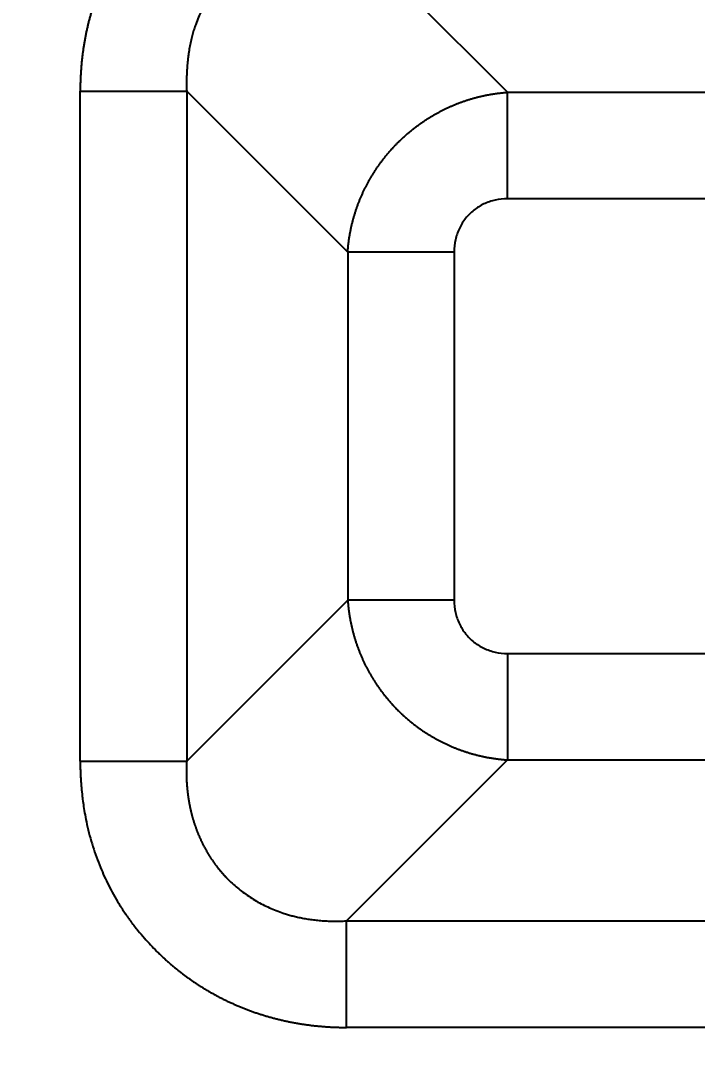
# Model space of a CAD drawing. Header units: millimetres. Extents: x -1286 to 291, y 5350 to 5880.
# Drawn here: x -1106.43 to -1094.35, y 5659.5 to 5678 of the extents above; entities that cross this region are included whole.
import ezdxf

# ---------------------------------------------------------------- set-up
doc = ezdxf.new("R2010")
doc.units = ezdxf.units.MM
doc.layers.add('dim', color=82, linetype='Continuous', lineweight=9)
doc.layers.add('粗实线层', color=7, linetype='Continuous', lineweight=35)
doc.dimstyles.new('ISO-25', dxfattribs={"dimscale": 1.5, "dimtxt": 2.5, "dimasz": 2.5, "dimexe": 1.25, "dimexo": 0.625, "dimtad": 1, "dimtxsty": 'Standard', "dimcen": 2.5, "dimadec": 0, "dimazin": 0, "dimtfac": 1, "dimtmove": 0, "dimatfit": 3, "dimfxl": 0, "dimarcsym": 0})

# ---------------------------------------------------------------- blocks, each defined once
blk = doc.blocks.new('*D39')
at = {"layer": 'Defpoints', "color": 0, "lineweight": 18, "transparency": 16777216}
for p in [(-981.514, 5754.075), (-1136.803, 5623.235)]:
    blk.add_point(p, dxfattribs=at)
at = {"layer": 'dim', "color": 0, "lineweight": -2, "transparency": 16777216}
for p, q in [((-931.597, 5796.133), (-979.219, 5756.008)), ((-1136.803, 5623.235), (-981.514, 5754.075)), ((-1139.097, 5621.302), (-1141.391, 5619.369))]:
    blk.add_line(p, q, dxfattribs=at)
at = {"layer": 'dim', "color": 0, "lineweight": 18, "transparency": 16777216}
for points in [[(-979.542, 5756.391), (-978.897, 5755.626), (-981.514, 5754.075)], [(-1139.419, 5621.684), (-1138.775, 5620.92), (-1136.803, 5623.235)]]:
    blk.add_solid(points, dxfattribs=at)
at = {"layer": 'dim', "color": 0, "lineweight": 18, "transparency": 16777216, "insert": (-942.427, 5790.849), "char_height": 3.75, "attachment_point": 5, "rotation": 40.1161}
blk.add_mtext('∅203,06', dxfattribs=at)

msp = doc.modelspace()

# ---------------------------------------------------------------- linework, layer by layer
at = {"layer": '粗实线层', "lineweight": 25}
for p, q in [((-1097.741, 5676.723), (-1100.613, 5679.596)), ((-1105.365, 5664.787), (-1105.365, 5676.745)), ((-1103.464, 5676.745), (-1103.464, 5664.787)), ((-1100.591, 5673.872), (-1103.464, 5676.745)), ((-1097.741, 5676.723), (-1091.529, 5676.723)), ((-1091.529, 5674.822), (-1097.741, 5674.822)), ((-1100.591, 5673.872), (-1100.591, 5667.66)), ((-1098.691, 5673.872), (-1098.691, 5667.66)), ((-1100.591, 5667.66), (-1103.464, 5664.787)), ((-1097.741, 5666.71), (-1091.529, 5666.71)), ((-1097.741, 5664.81), (-1100.613, 5661.937)), ((-1097.741, 5664.81), (-1091.529, 5664.81)), ((-1100.613, 5661.937), (-1088.656, 5661.937)), ((-1088.656, 5660.036), (-1100.614, 5660.036))]:
    msp.add_line(p, q, dxfattribs=at)
for radius in [87.342, 87.216, 86.564]:
    msp.add_circle((-1053.128, 5688.655), radius, dxfattribs=at)
for centre, radius, start, end in [((-1053.128, 5688.655), 86.224, 180.08059, 269.91941), ((-1053.128, 5688.655), 85.581, 180.90297, 269.09703), ((-1053.128, 5688.655), 83.696, 181.96796, 267.77604), ((-1053.128, 5688.655), 82.706, 182.5804, 267.41961), ((-1059.158, 5688.655), 102.032, 191.56871, 353.81047), ((-1059.158, 5688.655), 101.531, 191.59189, 353.81047), ((-1059.158, 5688.655), 100.442, 191.71935, 339.08959), ((-1059.158, 5688.655), 100.141, 191.71934, 339.08959), ((-1059.158, 5688.655), 100.022, 191.73334, 338.88345), ((-1059.158, 5688.655), 99.521, 191.82936, 338.86382), ((-1059.158, 5688.655), 102.401, 208.57791, 345.69153), ((-1059.158, 5688.655), 102.402, 208.57791, 345.69153)]:
    msp.add_arc(centre, radius, start, end, dxfattribs=at)
for points, knots in [([(-1100.614, 5681.496), (-1100.626, 5681.496), (-1100.65, 5681.496), (-1100.687, 5681.496), (-1100.722, 5681.495), (-1100.757, 5681.494), (-1100.79, 5681.493), (-1100.823, 5681.492), (-1100.855, 5681.49), (-1100.886, 5681.489), (-1100.916, 5681.487), (-1100.945, 5681.485), (-1100.973, 5681.484), (-1101, 5681.482), (-1101.027, 5681.48), (-1101.052, 5681.478), (-1101.077, 5681.475), (-1101.101, 5681.473), (-1101.124, 5681.471), (-1101.146, 5681.469), (-1101.167, 5681.467), (-1101.216, 5681.462), (-1101.301, 5681.452), (-1101.429, 5681.435), (-1101.578, 5681.41), (-1101.752, 5681.375), (-1101.94, 5681.329), (-1102.135, 5681.273), (-1102.325, 5681.209), (-1102.503, 5681.14), (-1102.672, 5681.066), (-1102.834, 5680.988), (-1102.996, 5680.902), (-1103.158, 5680.807), (-1103.322, 5680.702), (-1103.482, 5680.588), (-1103.632, 5680.47), (-1103.768, 5680.355), (-1103.891, 5680.243), (-1103.981, 5680.156), (-1104.044, 5680.091), (-1104.085, 5680.049), (-1104.126, 5680.006), (-1104.166, 5679.962), (-1104.206, 5679.917), (-1104.245, 5679.872), (-1104.284, 5679.826), (-1104.322, 5679.779), (-1104.36, 5679.732), (-1104.397, 5679.684), (-1104.434, 5679.635), (-1104.47, 5679.586), (-1104.506, 5679.536), (-1104.541, 5679.486), (-1104.575, 5679.434), (-1104.609, 5679.382), (-1104.643, 5679.33), (-1104.676, 5679.277), (-1104.708, 5679.223), (-1104.739, 5679.169), (-1104.77, 5679.114), (-1104.8, 5679.058), (-1104.83, 5679.002), (-1104.859, 5678.945), (-1104.887, 5678.888), (-1104.914, 5678.83), (-1104.941, 5678.772), (-1104.967, 5678.713), (-1104.992, 5678.653), (-1105.017, 5678.593), (-1105.04, 5678.533), (-1105.063, 5678.472), (-1105.086, 5678.41), (-1105.107, 5678.348), (-1105.127, 5678.286), (-1105.147, 5678.223), (-1105.166, 5678.16), (-1105.184, 5678.096), (-1105.202, 5678.032), (-1105.218, 5677.967), (-1105.234, 5677.902), (-1105.249, 5677.836), (-1105.263, 5677.771), (-1105.276, 5677.704), (-1105.288, 5677.638), (-1105.299, 5677.571), (-1105.31, 5677.503), (-1105.319, 5677.436), (-1105.328, 5677.368), (-1105.336, 5677.3), (-1105.342, 5677.231), (-1105.348, 5677.162), (-1105.353, 5677.093), (-1105.358, 5677.024), (-1105.361, 5676.955), (-1105.363, 5676.885), (-1105.364, 5676.815), (-1105.365, 5676.768), (-1105.365, 5676.745)], [0, 0, 0, 0, 0.004956, 0.009794, 0.014513, 0.019115, 0.023598, 0.027963, 0.032209, 0.036337, 0.040347, 0.044238, 0.04801, 0.051664, 0.055199, 0.058615, 0.061912, 0.06509, 0.06815, 0.071091, 0.073913, 0.076616, 0.090894, 0.108111, 0.128274, 0.151386, 0.178814, 0.205869, 0.232556, 0.258875, 0.282249, 0.306185, 0.330682, 0.35574, 0.381361, 0.408568, 0.434066, 0.45785, 0.47992, 0.500277, 0.508121, 0.515994, 0.523895, 0.531825, 0.539783, 0.54777, 0.555785, 0.563828, 0.5719, 0.579999, 0.588127, 0.596282, 0.604464, 0.612674, 0.620911, 0.629175, 0.637466, 0.645785, 0.65413, 0.662503, 0.670903, 0.67933, 0.687785, 0.696266, 0.704775, 0.71331, 0.721872, 0.730461, 0.739075, 0.747715, 0.756381, 0.765071, 0.773787, 0.782528, 0.791294, 0.800087, 0.808905, 0.81775, 0.82662, 0.835517, 0.844441, 0.85339, 0.862365, 0.871366, 0.880393, 0.889445, 0.898522, 0.907623, 0.916749, 0.9259, 0.935076, 0.944277, 0.953502, 0.962753, 0.972028, 0.981328, 0.990652, 1, 1, 1, 1]), ([(-1100.613, 5679.596), (-1100.623, 5679.596), (-1100.642, 5679.597), (-1100.67, 5679.599), (-1100.699, 5679.6), (-1100.727, 5679.601), (-1100.755, 5679.601), (-1100.783, 5679.602), (-1100.811, 5679.602), (-1100.839, 5679.602), (-1100.867, 5679.601), (-1100.895, 5679.601), (-1100.922, 5679.6), (-1100.95, 5679.599), (-1100.977, 5679.598), (-1101.004, 5679.596), (-1101.031, 5679.594), (-1101.058, 5679.592), (-1101.085, 5679.59), (-1101.112, 5679.588), (-1101.138, 5679.585), (-1101.165, 5679.582), (-1101.191, 5679.579), (-1101.217, 5679.576), (-1101.243, 5679.572), (-1101.269, 5679.568), (-1101.295, 5679.565), (-1101.321, 5679.56), (-1101.347, 5679.556), (-1101.372, 5679.551), (-1101.397, 5679.547), (-1101.423, 5679.542), (-1101.448, 5679.536), (-1101.473, 5679.531), (-1101.497, 5679.525), (-1101.522, 5679.519), (-1101.546, 5679.513), (-1101.571, 5679.507), (-1101.595, 5679.501), (-1101.619, 5679.494), (-1101.643, 5679.487), (-1101.667, 5679.48), (-1101.69, 5679.473), (-1101.714, 5679.466), (-1101.737, 5679.458), (-1101.76, 5679.45), (-1101.783, 5679.443), (-1101.886, 5679.406), (-1102.064, 5679.331), (-1102.305, 5679.197), (-1102.527, 5679.039), (-1102.695, 5678.889), (-1102.818, 5678.758), (-1102.906, 5678.655), (-1102.987, 5678.547), (-1103.063, 5678.433), (-1103.133, 5678.315), (-1103.197, 5678.191), (-1103.255, 5678.064), (-1103.294, 5677.963), (-1103.319, 5677.89), (-1103.334, 5677.846), (-1103.347, 5677.801), (-1103.361, 5677.754), (-1103.374, 5677.705), (-1103.386, 5677.654), (-1103.398, 5677.602), (-1103.409, 5677.547), (-1103.419, 5677.492), (-1103.428, 5677.434), (-1103.436, 5677.376), (-1103.444, 5677.319), (-1103.45, 5677.262), (-1103.455, 5677.205), (-1103.459, 5677.148), (-1103.463, 5677.091), (-1103.465, 5677.033), (-1103.467, 5676.976), (-1103.468, 5676.918), (-1103.468, 5676.861), (-1103.467, 5676.803), (-1103.465, 5676.764), (-1103.464, 5676.745)], [0, 0, 0, 0, 0.00626, 0.012495, 0.018706, 0.024892, 0.031053, 0.037189, 0.043301, 0.049389, 0.055453, 0.061492, 0.067507, 0.073499, 0.079467, 0.085411, 0.091332, 0.097229, 0.103103, 0.108953, 0.114781, 0.120586, 0.126368, 0.132127, 0.137864, 0.143578, 0.14927, 0.15494, 0.160587, 0.166213, 0.171817, 0.1774, 0.182961, 0.188501, 0.194019, 0.199516, 0.204993, 0.210449, 0.215884, 0.221299, 0.226693, 0.232067, 0.237422, 0.242756, 0.248071, 0.253366, 0.258642, 0.263899, 0.32425, 0.383567, 0.44213, 0.500231, 0.529241, 0.558364, 0.587637, 0.617098, 0.646783, 0.676729, 0.70697, 0.737541, 0.747176, 0.75715, 0.767464, 0.77812, 0.789122, 0.80047, 0.812166, 0.824212, 0.836609, 0.849359, 0.862462, 0.874881, 0.887316, 0.899768, 0.912237, 0.924722, 0.937225, 0.949746, 0.962283, 0.974838, 0.98741, 1, 1, 1, 1]), ([(-1100.591, 5673.872), (-1100.591, 5673.881), (-1100.589, 5673.899), (-1100.587, 5673.926), (-1100.585, 5673.953), (-1100.582, 5673.98), (-1100.579, 5674.007), (-1100.576, 5674.034), (-1100.572, 5674.061), (-1100.569, 5674.088), (-1100.565, 5674.114), (-1100.561, 5674.141), (-1100.556, 5674.168), (-1100.551, 5674.195), (-1100.547, 5674.221), (-1100.541, 5674.248), (-1100.536, 5674.275), (-1100.53, 5674.301), (-1100.524, 5674.328), (-1100.518, 5674.354), (-1100.512, 5674.381), (-1100.505, 5674.407), (-1100.499, 5674.434), (-1100.491, 5674.46), (-1100.484, 5674.486), (-1100.477, 5674.512), (-1100.469, 5674.538), (-1100.461, 5674.564), (-1100.452, 5674.59), (-1100.444, 5674.616), (-1100.435, 5674.642), (-1100.426, 5674.668), (-1100.417, 5674.693), (-1100.408, 5674.719), (-1100.398, 5674.744), (-1100.388, 5674.77), (-1100.378, 5674.795), (-1100.368, 5674.82), (-1100.357, 5674.846), (-1100.346, 5674.871), (-1100.335, 5674.896), (-1100.324, 5674.921), (-1100.313, 5674.945), (-1100.301, 5674.97), (-1100.289, 5674.995), (-1100.277, 5675.019), (-1100.264, 5675.044), (-1100.252, 5675.068), (-1100.239, 5675.092), (-1100.226, 5675.116), (-1100.213, 5675.14), (-1100.199, 5675.164), (-1100.186, 5675.188), (-1100.172, 5675.211), (-1100.158, 5675.235), (-1100.144, 5675.258), (-1100.129, 5675.281), (-1100.114, 5675.304), (-1100.1, 5675.327), (-1100.084, 5675.35), (-1100.069, 5675.373), (-1100.054, 5675.396), (-1100.038, 5675.418), (-1100.022, 5675.44), (-1100.006, 5675.463), (-1099.99, 5675.485), (-1099.973, 5675.506), (-1099.957, 5675.528), (-1099.94, 5675.55), (-1099.923, 5675.571), (-1099.905, 5675.593), (-1099.888, 5675.614), (-1099.87, 5675.635), (-1099.853, 5675.656), (-1099.835, 5675.676), (-1099.816, 5675.697), (-1099.798, 5675.717), (-1099.779, 5675.738), (-1099.761, 5675.758), (-1099.742, 5675.777), (-1099.723, 5675.797), (-1099.704, 5675.817), (-1099.684, 5675.836), (-1099.665, 5675.855), (-1099.645, 5675.874), (-1099.625, 5675.893), (-1099.605, 5675.912), (-1099.585, 5675.93), (-1099.564, 5675.949), (-1099.544, 5675.967), (-1099.523, 5675.985), (-1099.502, 5676.003), (-1099.481, 5676.02), (-1099.46, 5676.038), (-1099.439, 5676.055), (-1099.417, 5676.072), (-1099.396, 5676.089), (-1099.374, 5676.106), (-1099.352, 5676.122), (-1099.33, 5676.138), (-1099.308, 5676.154), (-1099.285, 5676.17), (-1099.263, 5676.186), (-1099.24, 5676.201), (-1099.218, 5676.217), (-1099.195, 5676.232), (-1099.172, 5676.247), (-1099.149, 5676.261), (-1099.125, 5676.276), (-1099.102, 5676.29), (-1099.079, 5676.304), (-1099.055, 5676.318), (-1099.031, 5676.332), (-1099.007, 5676.345), (-1098.984, 5676.358), (-1098.959, 5676.371), (-1098.935, 5676.384), (-1098.911, 5676.396), (-1098.887, 5676.409), (-1098.862, 5676.421), (-1098.838, 5676.433), (-1098.813, 5676.444), (-1098.788, 5676.456), (-1098.763, 5676.467), (-1098.738, 5676.478), (-1098.713, 5676.489), (-1098.688, 5676.5), (-1098.663, 5676.51), (-1098.637, 5676.52), (-1098.612, 5676.53), (-1098.587, 5676.539), (-1098.561, 5676.549), (-1098.535, 5676.558), (-1098.51, 5676.567), (-1098.484, 5676.576), (-1098.458, 5676.584), (-1098.432, 5676.592), (-1098.406, 5676.6), (-1098.38, 5676.608), (-1098.354, 5676.616), (-1098.328, 5676.623), (-1098.301, 5676.63), (-1098.275, 5676.637), (-1098.249, 5676.644), (-1098.222, 5676.65), (-1098.196, 5676.656), (-1098.169, 5676.662), (-1098.143, 5676.668), (-1098.116, 5676.673), (-1098.09, 5676.678), (-1098.063, 5676.683), (-1098.036, 5676.688), (-1098.009, 5676.692), (-1097.983, 5676.696), (-1097.956, 5676.7), (-1097.929, 5676.704), (-1097.902, 5676.707), (-1097.875, 5676.71), (-1097.848, 5676.713), (-1097.821, 5676.716), (-1097.794, 5676.719), (-1097.768, 5676.721), (-1097.75, 5676.722), (-1097.741, 5676.723)], [0, 0, 0, 0, 0.00624, 0.012478, 0.018716, 0.024953, 0.031189, 0.037424, 0.043658, 0.049891, 0.056123, 0.062355, 0.068585, 0.074815, 0.081044, 0.087272, 0.093499, 0.099726, 0.105951, 0.112176, 0.118401, 0.124624, 0.130847, 0.137069, 0.14329, 0.14951, 0.15573, 0.16195, 0.168168, 0.174386, 0.180603, 0.18682, 0.193036, 0.199251, 0.205466, 0.21168, 0.217893, 0.224106, 0.230319, 0.23653, 0.242742, 0.248953, 0.255163, 0.261373, 0.267582, 0.273791, 0.279999, 0.286207, 0.292414, 0.298621, 0.304828, 0.311034, 0.31724, 0.323445, 0.32965, 0.335855, 0.342059, 0.348263, 0.354467, 0.36067, 0.366873, 0.373076, 0.379278, 0.38548, 0.391682, 0.397883, 0.404085, 0.410286, 0.416487, 0.422687, 0.428888, 0.435088, 0.441288, 0.447488, 0.453688, 0.459888, 0.466087, 0.472287, 0.478486, 0.484685, 0.490884, 0.497083, 0.503282, 0.509481, 0.51568, 0.521879, 0.528078, 0.534277, 0.540475, 0.546674, 0.552873, 0.559072, 0.565271, 0.57147, 0.577669, 0.583868, 0.590068, 0.596267, 0.602467, 0.608666, 0.614866, 0.621066, 0.627266, 0.633466, 0.639667, 0.645867, 0.652068, 0.658269, 0.664471, 0.670672, 0.676874, 0.683076, 0.689279, 0.695481, 0.701684, 0.707888, 0.714091, 0.720295, 0.726499, 0.732704, 0.738909, 0.745114, 0.75132, 0.757526, 0.763733, 0.76994, 0.776147, 0.782355, 0.788564, 0.794772, 0.800982, 0.807191, 0.813402, 0.819613, 0.825824, 0.832036, 0.838248, 0.844461, 0.850675, 0.856889, 0.863103, 0.869319, 0.875535, 0.881751, 0.887969, 0.894186, 0.900405, 0.906624, 0.912844, 0.919064, 0.925286, 0.931508, 0.93773, 0.943954, 0.950178, 0.956403, 0.962629, 0.968855, 0.975083, 0.981311, 0.98754, 0.993769, 1, 1, 1, 1]), ([(-1098.691, 5673.872), (-1098.795, 5673.872), (-1098.898, 5673.872), (-1099.103, 5673.872), (-1099.205, 5673.872), (-1099.402, 5673.872), (-1099.499, 5673.872), (-1099.684, 5673.872), (-1099.773, 5673.872), (-1099.942, 5673.872), (-1100.022, 5673.872), (-1100.171, 5673.872), (-1100.239, 5673.872), (-1100.363, 5673.872), (-1100.419, 5673.872), (-1100.516, 5673.872), (-1100.557, 5673.872), (-1100.591, 5673.872)], [0, 0, 0, 0, 0.125, 0.125, 0.25, 0.25, 0.375, 0.375, 0.5, 0.5, 0.625, 0.625, 0.75, 0.75, 0.875, 0.875, 1, 1, 1, 1]), ([(-1100.591, 5667.66), (-1100.591, 5667.652), (-1100.589, 5667.634), (-1100.587, 5667.607), (-1100.585, 5667.58), (-1100.582, 5667.553), (-1100.579, 5667.527), (-1100.576, 5667.5), (-1100.573, 5667.473), (-1100.569, 5667.447), (-1100.565, 5667.42), (-1100.561, 5667.393), (-1100.557, 5667.367), (-1100.552, 5667.34), (-1100.548, 5667.313), (-1100.543, 5667.287), (-1100.537, 5667.26), (-1100.532, 5667.234), (-1100.526, 5667.207), (-1100.52, 5667.181), (-1100.514, 5667.154), (-1100.508, 5667.128), (-1100.501, 5667.102), (-1100.494, 5667.076), (-1100.487, 5667.049), (-1100.479, 5667.023), (-1100.472, 5666.997), (-1100.464, 5666.971), (-1100.456, 5666.945), (-1100.448, 5666.919), (-1100.439, 5666.893), (-1100.43, 5666.868), (-1100.421, 5666.842), (-1100.412, 5666.816), (-1100.403, 5666.791), (-1100.393, 5666.765), (-1100.383, 5666.74), (-1100.373, 5666.714), (-1100.362, 5666.689), (-1100.352, 5666.664), (-1100.341, 5666.639), (-1100.33, 5666.614), (-1100.319, 5666.589), (-1100.307, 5666.564), (-1100.295, 5666.539), (-1100.283, 5666.515), (-1100.271, 5666.49), (-1100.259, 5666.466), (-1100.246, 5666.441), (-1100.233, 5666.417), (-1100.22, 5666.393), (-1100.207, 5666.369), (-1100.193, 5666.345), (-1100.179, 5666.321), (-1100.165, 5666.297), (-1100.151, 5666.274), (-1100.137, 5666.25), (-1100.122, 5666.227), (-1100.107, 5666.204), (-1100.092, 5666.181), (-1100.077, 5666.158), (-1100.062, 5666.135), (-1100.046, 5666.112), (-1100.03, 5666.09), (-1100.014, 5666.067), (-1099.998, 5666.045), (-1099.981, 5666.023), (-1099.964, 5666.001), (-1099.948, 5665.979), (-1099.93, 5665.957), (-1099.913, 5665.936), (-1099.896, 5665.915), (-1099.878, 5665.893), (-1099.86, 5665.872), (-1099.842, 5665.851), (-1099.824, 5665.831), (-1099.805, 5665.81), (-1099.787, 5665.79), (-1099.768, 5665.77), (-1099.749, 5665.749), (-1099.73, 5665.73), (-1099.71, 5665.71), (-1099.691, 5665.69), (-1099.671, 5665.671), (-1099.651, 5665.652), (-1099.631, 5665.633), (-1099.611, 5665.614), (-1099.59, 5665.595), (-1099.57, 5665.577), (-1099.549, 5665.559), (-1099.528, 5665.541), (-1099.507, 5665.523), (-1099.486, 5665.505), (-1099.465, 5665.487), (-1099.443, 5665.47), (-1099.421, 5665.453), (-1099.4, 5665.436), (-1099.378, 5665.42), (-1099.356, 5665.403), (-1099.333, 5665.387), (-1099.311, 5665.371), (-1099.288, 5665.355), (-1099.266, 5665.339), (-1099.243, 5665.324), (-1099.22, 5665.308), (-1099.197, 5665.293), (-1099.174, 5665.279), (-1099.15, 5665.264), (-1099.127, 5665.25), (-1099.103, 5665.235), (-1099.08, 5665.221), (-1099.056, 5665.208), (-1099.032, 5665.194), (-1099.008, 5665.181), (-1098.984, 5665.168), (-1098.959, 5665.155), (-1098.935, 5665.142), (-1098.911, 5665.13), (-1098.886, 5665.118), (-1098.861, 5665.106), (-1098.837, 5665.094), (-1098.812, 5665.082), (-1098.787, 5665.071), (-1098.762, 5665.06), (-1098.737, 5665.049), (-1098.712, 5665.038), (-1098.686, 5665.028), (-1098.661, 5665.018), (-1098.636, 5665.008), (-1098.61, 5664.998), (-1098.584, 5664.989), (-1098.559, 5664.98), (-1098.533, 5664.971), (-1098.507, 5664.962), (-1098.481, 5664.953), (-1098.456, 5664.945), (-1098.43, 5664.937), (-1098.404, 5664.929), (-1098.377, 5664.921), (-1098.351, 5664.914), (-1098.325, 5664.907), (-1098.299, 5664.9), (-1098.273, 5664.893), (-1098.246, 5664.887), (-1098.22, 5664.881), (-1098.193, 5664.875), (-1098.167, 5664.869), (-1098.141, 5664.864), (-1098.114, 5664.858), (-1098.087, 5664.853), (-1098.061, 5664.849), (-1098.034, 5664.844), (-1098.008, 5664.84), (-1097.981, 5664.836), (-1097.954, 5664.832), (-1097.928, 5664.828), (-1097.901, 5664.825), (-1097.874, 5664.822), (-1097.847, 5664.819), (-1097.821, 5664.816), (-1097.794, 5664.814), (-1097.767, 5664.812), (-1097.749, 5664.81), (-1097.741, 5664.81)], [0, 0, 0, 0, 0.006177, 0.012354, 0.018532, 0.024711, 0.030891, 0.037071, 0.043252, 0.049434, 0.055616, 0.061799, 0.067982, 0.074166, 0.080351, 0.086537, 0.092724, 0.098912, 0.105101, 0.11129, 0.117481, 0.123672, 0.129864, 0.136058, 0.142251, 0.148446, 0.154641, 0.160838, 0.167034, 0.173232, 0.179431, 0.18563, 0.19183, 0.198031, 0.204233, 0.210436, 0.21664, 0.222845, 0.229051, 0.235259, 0.241468, 0.247678, 0.25389, 0.260103, 0.266319, 0.272535, 0.278754, 0.284973, 0.291194, 0.297416, 0.30364, 0.309864, 0.31609, 0.322316, 0.328543, 0.334772, 0.341001, 0.347231, 0.353461, 0.359693, 0.365925, 0.372158, 0.378391, 0.384625, 0.39086, 0.397095, 0.403332, 0.409568, 0.415806, 0.422044, 0.428283, 0.434523, 0.440763, 0.447004, 0.453245, 0.459486, 0.465728, 0.47197, 0.478212, 0.484455, 0.490697, 0.49694, 0.503183, 0.509425, 0.515668, 0.52191, 0.528152, 0.534393, 0.540634, 0.546875, 0.553116, 0.559355, 0.565595, 0.571833, 0.578071, 0.584309, 0.590546, 0.596782, 0.603018, 0.609253, 0.615487, 0.621721, 0.627954, 0.634187, 0.640418, 0.64665, 0.65288, 0.659109, 0.665338, 0.671565, 0.677791, 0.684017, 0.690241, 0.696464, 0.702686, 0.708906, 0.715125, 0.721342, 0.727558, 0.733772, 0.739985, 0.746196, 0.752405, 0.758614, 0.764821, 0.771027, 0.777231, 0.783435, 0.789638, 0.79584, 0.802041, 0.808241, 0.81444, 0.820639, 0.826837, 0.833033, 0.839229, 0.845424, 0.851618, 0.857812, 0.864004, 0.870196, 0.876386, 0.882575, 0.888763, 0.894951, 0.901137, 0.907322, 0.913506, 0.91969, 0.925872, 0.932054, 0.938235, 0.944415, 0.950595, 0.956774, 0.962951, 0.969128, 0.975305, 0.98148, 0.987654, 0.993828, 1, 1, 1, 1]), ([(-1097.741, 5666.71), (-1097.741, 5666.606), (-1097.741, 5666.503), (-1097.741, 5666.298), (-1097.741, 5666.196), (-1097.741, 5665.999), (-1097.741, 5665.902), (-1097.741, 5665.717), (-1097.741, 5665.627), (-1097.741, 5665.459), (-1097.741, 5665.379), (-1097.741, 5665.23), (-1097.741, 5665.162), (-1097.741, 5665.038), (-1097.741, 5664.982), (-1097.741, 5664.885), (-1097.741, 5664.844), (-1097.741, 5664.81)], [0, 0, 0, 0, 0.125, 0.125, 0.25, 0.25, 0.375, 0.375, 0.5, 0.5, 0.625, 0.625, 0.75, 0.75, 0.875, 0.875, 1, 1, 1, 1]), ([(-1105.365, 5664.787), (-1105.365, 5664.775), (-1105.365, 5664.751), (-1105.364, 5664.714), (-1105.364, 5664.679), (-1105.363, 5664.644), (-1105.362, 5664.611), (-1105.36, 5664.578), (-1105.359, 5664.546), (-1105.358, 5664.515), (-1105.356, 5664.485), (-1105.354, 5664.456), (-1105.352, 5664.428), (-1105.35, 5664.401), (-1105.348, 5664.374), (-1105.346, 5664.349), (-1105.344, 5664.324), (-1105.342, 5664.3), (-1105.34, 5664.277), (-1105.338, 5664.255), (-1105.335, 5664.234), (-1105.33, 5664.185), (-1105.321, 5664.1), (-1105.303, 5663.972), (-1105.279, 5663.823), (-1105.244, 5663.649), (-1105.198, 5663.461), (-1105.141, 5663.266), (-1105.077, 5663.076), (-1105.008, 5662.898), (-1104.935, 5662.729), (-1104.857, 5662.567), (-1104.771, 5662.405), (-1104.676, 5662.243), (-1104.57, 5662.079), (-1104.457, 5661.919), (-1104.339, 5661.769), (-1104.223, 5661.633), (-1104.112, 5661.51), (-1104.024, 5661.42), (-1103.96, 5661.357), (-1103.917, 5661.316), (-1103.874, 5661.275), (-1103.83, 5661.235), (-1103.786, 5661.195), (-1103.74, 5661.156), (-1103.694, 5661.117), (-1103.648, 5661.079), (-1103.6, 5661.041), (-1103.552, 5661.004), (-1103.504, 5660.967), (-1103.455, 5660.931), (-1103.405, 5660.895), (-1103.354, 5660.86), (-1103.303, 5660.826), (-1103.251, 5660.792), (-1103.199, 5660.758), (-1103.145, 5660.725), (-1103.092, 5660.693), (-1103.037, 5660.662), (-1102.982, 5660.631), (-1102.927, 5660.601), (-1102.871, 5660.571), (-1102.814, 5660.542), (-1102.757, 5660.514), (-1102.699, 5660.487), (-1102.64, 5660.46), (-1102.582, 5660.434), (-1102.522, 5660.409), (-1102.462, 5660.384), (-1102.402, 5660.361), (-1102.341, 5660.338), (-1102.279, 5660.315), (-1102.217, 5660.294), (-1102.155, 5660.274), (-1102.092, 5660.254), (-1102.028, 5660.235), (-1101.964, 5660.217), (-1101.9, 5660.199), (-1101.836, 5660.183), (-1101.77, 5660.167), (-1101.705, 5660.152), (-1101.639, 5660.138), (-1101.573, 5660.125), (-1101.506, 5660.113), (-1101.439, 5660.102), (-1101.372, 5660.091), (-1101.304, 5660.082), (-1101.236, 5660.073), (-1101.168, 5660.065), (-1101.1, 5660.059), (-1101.031, 5660.053), (-1100.962, 5660.048), (-1100.893, 5660.043), (-1100.823, 5660.04), (-1100.754, 5660.038), (-1100.684, 5660.036), (-1100.637, 5660.036), (-1100.614, 5660.036)], [0, 0, 0, 0, 0.004956, 0.009794, 0.014513, 0.019115, 0.023598, 0.027963, 0.032209, 0.036337, 0.040347, 0.044238, 0.04801, 0.051664, 0.055199, 0.058615, 0.061912, 0.06509, 0.06815, 0.071091, 0.073913, 0.076616, 0.090894, 0.108111, 0.128274, 0.151386, 0.178814, 0.205869, 0.232556, 0.258875, 0.282249, 0.306185, 0.330682, 0.35574, 0.381361, 0.408568, 0.434066, 0.45785, 0.47992, 0.500277, 0.508121, 0.515994, 0.523895, 0.531825, 0.539783, 0.54777, 0.555785, 0.563828, 0.5719, 0.579999, 0.588127, 0.596282, 0.604464, 0.612674, 0.620911, 0.629175, 0.637466, 0.645785, 0.65413, 0.662503, 0.670903, 0.67933, 0.687785, 0.696266, 0.704775, 0.71331, 0.721872, 0.730461, 0.739075, 0.747715, 0.756381, 0.765071, 0.773787, 0.782528, 0.791294, 0.800087, 0.808905, 0.81775, 0.82662, 0.835517, 0.844441, 0.85339, 0.862365, 0.871366, 0.880393, 0.889445, 0.898522, 0.907623, 0.916749, 0.9259, 0.935076, 0.944277, 0.953502, 0.962753, 0.972028, 0.981328, 0.990652, 1, 1, 1, 1]), ([(-1105.365, 5664.787), (-1105.261, 5664.787), (-1105.157, 5664.787), (-1104.952, 5664.787), (-1104.851, 5664.787), (-1104.653, 5664.787), (-1104.557, 5664.787), (-1104.371, 5664.787), (-1104.282, 5664.787), (-1104.113, 5664.787), (-1104.033, 5664.787), (-1103.885, 5664.787), (-1103.816, 5664.787), (-1103.692, 5664.787), (-1103.636, 5664.787), (-1103.539, 5664.787), (-1103.498, 5664.787), (-1103.464, 5664.787)], [0, 0, 0, 0, 0.125, 0.125, 0.25, 0.25, 0.375, 0.375, 0.5, 0.5, 0.625, 0.625, 0.75, 0.75, 0.875, 0.875, 1, 1, 1, 1]), ([(-1103.464, 5664.787), (-1103.465, 5664.778), (-1103.466, 5664.761), (-1103.467, 5664.734), (-1103.468, 5664.707), (-1103.469, 5664.68), (-1103.47, 5664.653), (-1103.47, 5664.627), (-1103.47, 5664.6), (-1103.47, 5664.574), (-1103.47, 5664.547), (-1103.47, 5664.521), (-1103.469, 5664.495), (-1103.468, 5664.468), (-1103.467, 5664.442), (-1103.466, 5664.416), (-1103.464, 5664.39), (-1103.462, 5664.365), (-1103.46, 5664.339), (-1103.458, 5664.313), (-1103.456, 5664.288), (-1103.453, 5664.262), (-1103.45, 5664.237), (-1103.447, 5664.211), (-1103.444, 5664.186), (-1103.441, 5664.161), (-1103.437, 5664.136), (-1103.433, 5664.111), (-1103.429, 5664.086), (-1103.425, 5664.062), (-1103.421, 5664.037), (-1103.416, 5664.013), (-1103.411, 5663.988), (-1103.406, 5663.964), (-1103.401, 5663.94), (-1103.396, 5663.916), (-1103.39, 5663.892), (-1103.384, 5663.868), (-1103.378, 5663.844), (-1103.372, 5663.82), (-1103.366, 5663.797), (-1103.359, 5663.773), (-1103.353, 5663.75), (-1103.346, 5663.727), (-1103.339, 5663.704), (-1103.331, 5663.681), (-1103.324, 5663.658), (-1103.316, 5663.635), (-1103.308, 5663.613), (-1103.3, 5663.59), (-1103.292, 5663.568), (-1103.284, 5663.546), (-1103.275, 5663.524), (-1103.266, 5663.502), (-1103.257, 5663.48), (-1103.248, 5663.458), (-1103.239, 5663.437), (-1103.23, 5663.415), (-1103.22, 5663.394), (-1103.21, 5663.373), (-1103.2, 5663.352), (-1103.19, 5663.331), (-1103.18, 5663.31), (-1103.169, 5663.289), (-1103.159, 5663.269), (-1103.148, 5663.248), (-1103.137, 5663.228), (-1103.126, 5663.208), (-1103.114, 5663.188), (-1103.103, 5663.168), (-1103.091, 5663.149), (-1103.08, 5663.129), (-1103.068, 5663.11), (-1103.056, 5663.091), (-1103.043, 5663.072), (-1103.031, 5663.053), (-1103.019, 5663.034), (-1103.006, 5663.015), (-1102.993, 5662.997), (-1102.98, 5662.978), (-1102.967, 5662.96), (-1102.954, 5662.942), (-1102.94, 5662.924), (-1102.927, 5662.906), (-1102.913, 5662.889), (-1102.899, 5662.871), (-1102.885, 5662.854), (-1102.871, 5662.837), (-1102.857, 5662.82), (-1102.842, 5662.803), (-1102.828, 5662.786), (-1102.813, 5662.77), (-1102.798, 5662.754), (-1102.783, 5662.737), (-1102.768, 5662.721), (-1102.753, 5662.705), (-1102.738, 5662.69), (-1102.698, 5662.65), (-1102.632, 5662.587), (-1102.536, 5662.506), (-1102.436, 5662.429), (-1102.33, 5662.357), (-1102.221, 5662.289), (-1102.107, 5662.227), (-1101.989, 5662.171), (-1101.866, 5662.12), (-1101.771, 5662.085), (-1101.704, 5662.064), (-1101.667, 5662.052), (-1101.628, 5662.041), (-1101.589, 5662.03), (-1101.548, 5662.02), (-1101.506, 5662.01), (-1101.463, 5662), (-1101.418, 5661.991), (-1101.373, 5661.982), (-1101.326, 5661.974), (-1101.278, 5661.967), (-1101.229, 5661.96), (-1101.179, 5661.954), (-1101.127, 5661.948), (-1101.075, 5661.943), (-1101.021, 5661.939), (-1100.966, 5661.936), (-1100.91, 5661.934), (-1100.853, 5661.932), (-1100.795, 5661.932), (-1100.735, 5661.932), (-1100.675, 5661.934), (-1100.634, 5661.936), (-1100.613, 5661.937)], [0, 0, 0, 0, 0.005911, 0.011803, 0.017677, 0.023533, 0.029371, 0.035192, 0.040994, 0.046778, 0.052545, 0.058295, 0.064027, 0.069741, 0.075439, 0.081119, 0.086782, 0.092429, 0.098058, 0.103671, 0.109267, 0.114847, 0.120411, 0.125958, 0.131489, 0.137004, 0.142504, 0.147987, 0.153455, 0.158907, 0.164344, 0.169765, 0.175172, 0.180563, 0.185939, 0.191301, 0.196648, 0.20198, 0.207298, 0.212602, 0.217891, 0.223167, 0.228428, 0.233676, 0.23891, 0.244131, 0.249338, 0.254532, 0.259713, 0.264881, 0.270036, 0.275178, 0.280308, 0.285426, 0.290532, 0.295625, 0.300706, 0.305776, 0.310834, 0.31588, 0.320915, 0.325939, 0.330952, 0.335954, 0.340946, 0.345927, 0.350897, 0.355857, 0.360807, 0.365747, 0.370677, 0.375598, 0.380509, 0.385411, 0.390304, 0.395188, 0.400063, 0.40493, 0.409788, 0.414638, 0.41948, 0.424313, 0.42914, 0.433958, 0.438769, 0.443573, 0.44837, 0.453159, 0.457943, 0.462719, 0.467489, 0.472253, 0.477012, 0.481764, 0.48651, 0.491252, 0.495988, 0.500718, 0.52767, 0.554773, 0.582059, 0.609558, 0.6373, 0.665313, 0.693625, 0.722263, 0.751253, 0.759498, 0.76797, 0.776671, 0.785601, 0.794763, 0.804156, 0.813782, 0.823642, 0.833736, 0.844065, 0.85463, 0.865431, 0.87647, 0.887746, 0.89926, 0.911013, 0.923005, 0.935236, 0.947707, 0.960419, 0.973372, 0.986565, 1, 1, 1, 1])]:
    msp.add_open_spline(points, degree=3, knots=knots, dxfattribs=at)
for points, weights in [([(-1105.365, 5676.745), (-1104.477, 5676.745), (-1103.753, 5676.745), (-1103.464, 5676.745)], [1.10247137787, 0.965844680293, 0.965842874066, 1.10246595919]), ([(-1097.741, 5676.48), (-1097.741, 5676.584), (-1097.741, 5676.664), (-1097.741, 5676.723)], [1.03138705851, 1.04826962087, 1.07196281455, 1.10246663956]), ([(-1097.741, 5674.822), (-1097.741, 5675.491), (-1097.741, 5676.093), (-1097.741, 5676.48)], [1.10246344041, 0.996347802277, 0.972655674994, 1.03138705856]), ([(-1098.691, 5667.66), (-1099.579, 5667.66), (-1100.302, 5667.66), (-1100.591, 5667.66)], [1.10246344043, 0.965844453474, 0.965845519864, 1.1024666396]), ([(-1100.614, 5660.036), (-1100.614, 5660.924), (-1100.614, 5661.648), (-1100.614, 5661.937)], [1.10247137787, 0.965844680293, 0.965842874066, 1.10246595919])]:
    msp.add_rational_spline(points, weights, degree=3, dxfattribs=at)
for points in [[(-1097.741, 5674.822), (-1097.815, 5674.822), (-1097.96, 5674.807), (-1098.165, 5674.737), (-1098.345, 5674.626), (-1098.494, 5674.477), (-1098.606, 5674.296), (-1098.675, 5674.091), (-1098.691, 5673.947), (-1098.691, 5673.872)], [(-1098.691, 5667.66), (-1098.691, 5667.586), (-1098.675, 5667.441), (-1098.606, 5667.236), (-1098.494, 5667.056), (-1098.345, 5666.907), (-1098.165, 5666.795), (-1097.96, 5666.726), (-1097.815, 5666.71), (-1097.741, 5666.71)]]:
    msp.add_open_spline(points, degree=3, dxfattribs=at)

# ---------------------------------------------------------------- dimensions: what is measured, and where the dimension line sits
at = {"layer": 'dim', "lineweight": 18}
dim = msp.add_diameter_dim_2p(p1=(-1136.803, 5623.235), p2=(-981.514, 5754.075), dimstyle='ISO-25', override={"dimasz": 2, "dimexe": 0.49975, "dimexo": 0.49975, "dimgap": 0.49975}, dxfattribs=at)
dim.commit()
dim.dimension.update_dxf_attribs({"geometry": '*D39', "text_midpoint": (-940.534, 5788.603), "dimtype": 163})

doc.saveas('drawing.dxf')
